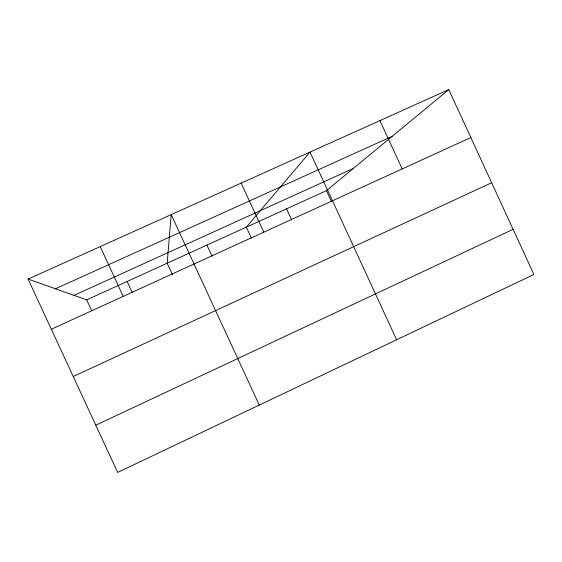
<?xml version="1.0" encoding="UTF-8"?>
<svg xmlns="http://www.w3.org/2000/svg" width="562" height="562" viewBox="0 0 562 562"><rect width="100%" height="100%" fill="white"/><g stroke="black" fill="none" stroke-linecap="round" stroke-linejoin="round"><path stroke-width="0.84" d="M28.1 279.082L86.674 299.876L326.438 190.666L448.778 89.59L533.9 274.488L117.676 472.41L28.1 279.082L448.778 89.59M95.793 425.188L513.106 229.324M73.236 376.505L491.666 182.762M51.332 329.227L470.851 137.542M73.973 295.366L353.386 168.403M55.448 288.791L392.255 136.292M86.674 299.876L91.754 310.842M396.617 339.771L310.027 152.091L246.311 227.16L251.432 238.253M326.438 190.666L331.51 201.66M286.55 208.832L291.65 219.875M241.14 183.121L263.789 232.155M206.914 245.109L212.064 256.244M259.265 405.083L171.206 214.621L167.181 263.206L172.569 274.853M127.103 281.464L132.154 292.38M100.205 246.606L123.233 296.371M379.933 120.598L402.195 168.916"/></g></svg>
